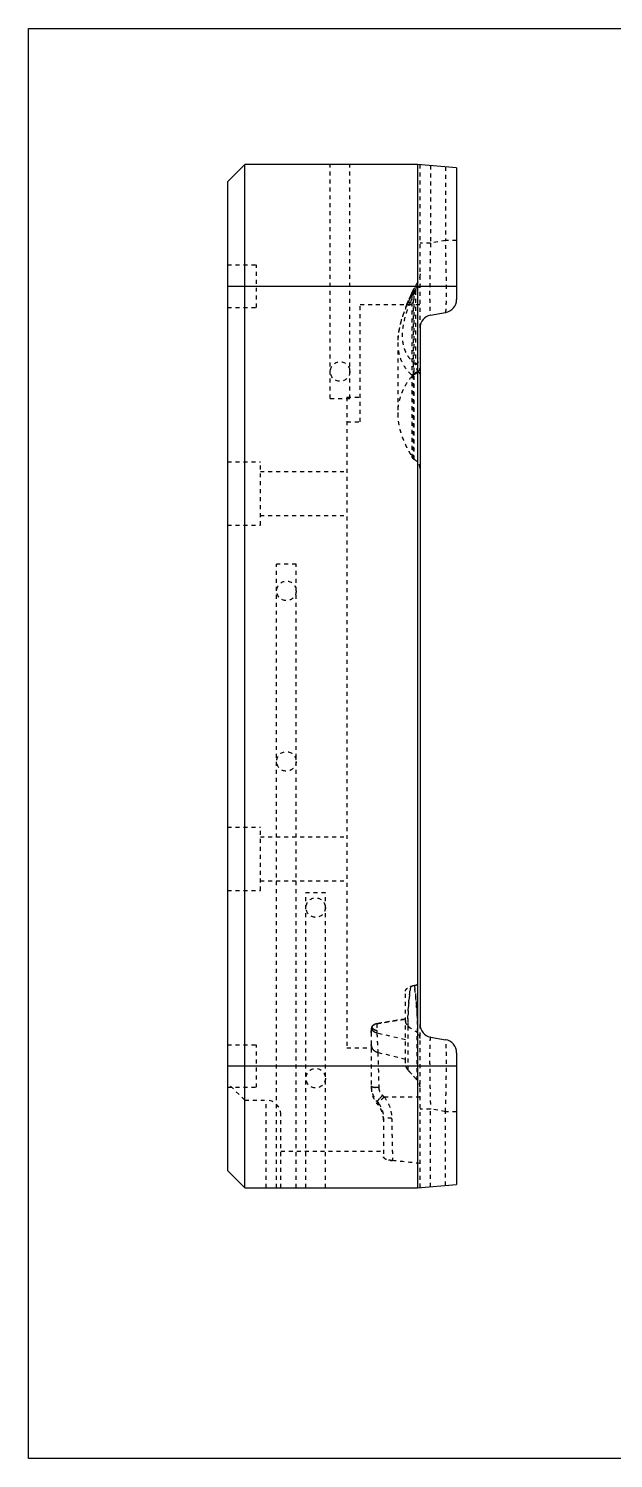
# Model space of a CAD drawing. Header units: millimetres. Extents: x 1540 to 3369, y -3458 to 1222.
# Drawn here: x 2074 to 2314, y -1511 to -924 of the extents above; entities that cross this region are included whole.
import ezdxf

# ---------------------------------------------------------------- set-up
doc = ezdxf.new("R2010")
doc.units = ezdxf.units.MM
doc.header["$LTSCALE"] = 16.335
doc.linetypes.add('HIDDEN', pattern=[0.2, 0.1, -0.1])
doc.layers.get('0').update_dxf_attribs({"linetype": 'CONTINUOUS'})
doc.layers.add('DEFAULT_2', color=8, linetype='HIDDEN')

msp = doc.modelspace()

# ---------------------------------------------------------------- linework, layer by layer
at = {"color": 7, "linetype": 'Continuous'}
for p, q in [((2162.897, -979.664), (2155.897, -986.664)), ((2162.897, -1399.664), (2162.897, -979.664)), ((2233.789, -979.664), (2162.897, -979.664)), ((2233.789, -979.664), (2233.789, -1399.664)), ((2249.789, -981.064), (2233.789, -979.664)), ((2249.789, -981.064), (2249.789, -1035.049)), ((2155.897, -1392.664), (2155.897, -986.664)), ((2155.897, -1029.664), (2249.789, -1029.664)), ((2239.086, -1041.552), (2245.244, -1040.466)), ((2234.789, -1046.673), (2234.789, -1332.656)), ((2239.086, -1337.777), (2245.244, -1338.863)), ((2249.789, -1344.279), (2249.789, -1398.265)), ((2249.789, -1349.664), (2155.897, -1349.664)), ((2155.897, -1392.664), (2162.897, -1399.664)), ((2162.897, -1399.664), (2233.789, -1399.664)), ((2233.789, -1399.664), (2249.789, -1398.265))]:
    msp.add_line(p, q, dxfattribs=at)
msp.add_lwpolyline([(2074.262, -923.926), (2801.59, -923.926), (2801.59, -1510.698), (2074.262, -1510.698)], close=True)
for centre, radius, start, end in [((2244.289, -1035.049), 5.5, 280, 0), ((2239.989, -1046.673), 5.2, 100, 180), ((2239.989, -1332.656), 5.2, 180, 260), ((2244.289, -1344.279), 5.5, 0, 80)]:
    msp.add_arc(centre, radius, start, end, dxfattribs=at)
at = {"layer": 'DEFAULT_2', "color": 8, "linetype": 'HIDDEN'}
for p, q in [((2197.989, -1075.664), (2197.989, -979.664)), ((2205.989, -1075.664), (2205.989, -979.664)), ((2234.789, -1046.673), (2234.789, -979.752)), ((2239.086, -980.128), (2239.086, -1012.007)), ((2245.244, -980.667), (2245.244, -1010.922)), ((2239.086, -1012.007), (2234.789, -1012.007)), ((2245.244, -1010.922), (2239.086, -1012.007)), ((2249.789, -1010.922), (2245.244, -1010.922)), ((2155.897, -1020.914), (2167.697, -1020.914)), ((2167.697, -1038.413), (2167.697, -1020.916)), ((2231.466, -1032.989), (2231.474, -1032.344)), ((2231.474, -1032.344), (2232.506, -1030.263)), ((2231.934, -1031.826), (2231.934, -1066.03)), ((2232.345, -1100.757), (2232.346, -1030.609)), ((2232.508, -1030.263), (2232.346, -1030.609)), ((2232.791, -1031.838), (2232.931, -1031.553)), ((2232.931, -1031.553), (2232.931, -1061.812)), ((2155.897, -1038.414), (2167.697, -1038.414)), ((2210.189, -1037.184), (2234.789, -1037.184)), ((2210.189, -1085.268), (2210.189, -1037.188)), ((2229.28, -1037.681), (2229.324, -1037.021)), ((2229.324, -1037.021), (2229.325, -1037.018)), ((2231.443, -1033.085), (2231.453, -1099.646)), ((2225.621, -1052.73), (2225.621, -1081.838)), ((2231.924, -1066.208), (2231.924, -1100.4)), ((2197.989, -1075.664), (2205.989, -1075.664)), ((2204.789, -1075.178), (2204.789, -1342.176)), ((2204.789, -1075.178), (2210.189, -1075.178)), ((2204.789, -1085.268), (2210.189, -1085.268)), ((2155.897, -1101.678), (2169.297, -1101.678)), ((2169.297, -1127.678), (2169.297, -1101.678)), ((2169.297, -1105.678), (2204.789, -1105.678)), ((2169.297, -1123.678), (2204.789, -1123.678)), ((2155.897, -1127.678), (2169.297, -1127.678)), ((2175.989, -1399.664), (2175.989, -1143.664)), ((2183.987, -1143.664), (2175.99, -1143.664)), ((2183.989, -1399.664), (2183.989, -1143.664)), ((2155.897, -1251.678), (2169.297, -1251.678)), ((2169.297, -1277.678), (2169.297, -1251.678)), ((2169.297, -1255.678), (2204.789, -1255.678)), ((2155.897, -1277.678), (2169.297, -1277.678)), ((2169.297, -1273.678), (2204.789, -1273.678)), ((2187.989, -1399.664), (2187.989, -1278.664)), ((2195.987, -1278.664), (2187.99, -1278.664)), ((2195.989, -1399.664), (2195.989, -1278.664)), ((2228.789, -1347.784), (2228.789, -1319.016)), ((2228.698, -1330.434), (2228.789, -1330.42)), ((2214.789, -1335.987), (2214.789, -1358.619)), ((2228.789, -1338.917), (2217.101, -1336.165)), ((2229.96, -1351.443), (2229.96, -1333.497)), ((2233.617, -1355.409), (2233.617, -1335.835)), ((2234.789, -1399.577), (2234.789, -1332.656)), ((2155.897, -1340.914), (2167.697, -1340.914)), ((2167.697, -1358.413), (2167.697, -1340.916)), ((2204.789, -1342.178), (2214.789, -1342.178)), ((2228.789, -1346.976), (2217.471, -1344.162)), ((2162.897, -1363.666), (2155.897, -1356.666)), ((2155.897, -1358.414), (2167.697, -1358.414)), ((2162.897, -1363.666), (2171.697, -1363.666)), ((2171.697, -1399.664), (2171.697, -1363.666)), ((2217.289, -1365.234), (2217.289, -1364.409)), ((2234.789, -1362.389), (2220.118, -1362.389)), ((2177.697, -1399.664), (2177.697, -1369.666)), ((2219.789, -1371.006), (2219.789, -1386.973)), ((2239.086, -1367.321), (2234.789, -1367.321)), ((2245.244, -1368.407), (2239.086, -1367.321)), ((2239.086, -1399.201), (2239.086, -1367.321)), ((2249.789, -1368.407), (2245.244, -1368.407)), ((2245.244, -1398.662), (2245.244, -1368.407)), ((2177.697, -1384.664), (2219.789, -1384.664))]:
    msp.add_line(p, q, dxfattribs=at)
for points in [[(2231.476, -1032.345), (2230.888, -1033.545), (2229.939, -1035.598), (2229.324, -1037.021)], [(2229.325, -1037.018), (2227.057, -1043.43), (2225.759, -1050.044), (2225.621, -1052.798)]]:
    msp.add_lwpolyline(points, dxfattribs=at)
for centre in [(2201.989, -1064.664), (2179.989, -1154.664), (2179.989, -1224.664), (2191.989, -1284.664), (2191.989, -1354.664)]:
    msp.add_circle(centre, 4, dxfattribs=at)
for centre, radius, start, end in [((2304.779, -1062.271), 78.951, 157.318163, 157.636243), ((2299.968, -1068.089), 76.95, 156.261681, 156.724743), ((2295.934, -1066.244), 72.515, 154.491894, 156.312861), ((2119.571, -977.473), 124.932, 333.453044, 333.567721), ((2241.4, -1054.51), 15.291, 228.840494, 229.422552), ((2244.206, -1361.733), 46.586, 104.575147, 106.596872), ((2244.091, -1361.373), 46.209, 104.551646, 106.585587), ((2401.634, -1329.133), 184.667, 181.864678, 182.182216), ((2397.559, -1329.274), 180.59, 181.870823, 182.186932), ((3161.637, 119.902), 1726.38, 237.338799, 237.482843), ((3160.695, 118.536), 1724.733, 237.340885, 237.485063), ((2225.043, -1357.772), 10.255, 179.997535, 184.714693), ((2224.789, -1358.619), 10, 180, 221.409622), ((2171.697, -1369.666), 6, 0, 90), ((2209.816, -1371.105), 10.033, 37.53029, 41.860221), ((2209.789, -1371.848), 10, 0, 41.409622), ((5915.989, -1305.798), 3693.414, 181.011615, 181.282942), ((2152.127, -2130.568), 745.501, 83.633866, 84.506019), ((2152.12, -2130.53), 745.463, 83.633013, 84.505213)]:
    msp.add_arc(centre, radius, start, end, dxfattribs=at)
for points, knots in [([(2239.086, -1012.007), (2239.03, -1013.953), (2238.931, -1017.759), (2238.82, -1023.272), (2238.759, -1027.614), (2238.735, -1030.81), (2238.729, -1032.946), (2238.734, -1034.877), (2238.75, -1036.586), (2238.778, -1038.058), (2238.815, -1039.278), (2238.864, -1040.236), (2238.913, -1040.865), (2238.964, -1041.232), (2238.993, -1041.388), (2239.023, -1041.478), (2239.041, -1041.524), (2239.069, -1041.555), (2239.086, -1041.552)], [0, 0, 0, 0, 0.1973566, 0.386031, 0.5590334, 0.6376864, 0.7100918, 0.7755322, 0.8334637, 0.883387, 0.9248051, 0.9572807, 0.980608, 0.9888059, 0.9946895, 0.9967755, 0.9983115, 1, 1, 1, 1]), ([(2245.244, -1040.466), (2245.264, -1040.462), (2245.302, -1040.403), (2245.335, -1040.29), (2245.374, -1040.103), (2245.408, -1039.851), (2245.441, -1039.53), (2245.484, -1038.967), (2245.529, -1038.098), (2245.569, -1036.863), (2245.598, -1035.381), (2245.616, -1033.665), (2245.622, -1031.732), (2245.615, -1029.599), (2245.589, -1026.414), (2245.525, -1022.096), (2245.407, -1016.623), (2245.303, -1012.849), (2245.244, -1010.922)], [0, 0, 0, 0, 0.0020743, 0.0061623, 0.0125007, 0.021125, 0.0320337, 0.0452145, 0.0783212, 0.1202358, 0.1705183, 0.2286693, 0.2941873, 0.3665269, 0.4449725, 0.6171479, 0.8044701, 1, 1, 1, 1]), ([(2234.789, -1024.545), (2234.789, -1024.833), (2234.706, -1025.997), (2234.312, -1027.134), (2233.88, -1027.896)], [0, 0, 0, 0, 0.2474973, 1, 1, 1, 1]), ([(2232.791, -1031.838), (2232.611, -1032.202), (2231.912, -1033.648), (2231.25, -1035.112), (2230.785, -1036.218)], [0, 0, 0, 0, 0.2528476, 1, 1, 1, 1]), ([(2231.466, -1032.989), (2231.508, -1032.86), (2231.613, -1032.608), (2231.715, -1032.357), (2231.766, -1032.231)], [0, 0, 0, 0, 0.5011662, 1, 1, 1, 1]), ([(2231.476, -1032.345), (2231.517, -1032.259), (2231.696, -1032.046), (2232.172, -1031.868), (2232.568, -1031.837), (2232.79, -1031.838)], [0, 0, 0, 0, 0.194098, 0.5462863, 1, 1, 1, 1]), ([(2231.934, -1031.826), (2231.966, -1031.718), (2232.086, -1031.307), (2232.221, -1030.899), (2232.346, -1030.608)], [0, 0, 0, 0, 0.2625927, 1, 1, 1, 1]), ([(2233.88, -1027.896), (2233.649, -1028.302), (2233.169, -1029.077), (2232.704, -1029.864), (2232.506, -1030.263)], [0, 0, 0, 0, 0.5115778, 1, 1, 1, 1]), ([(2234.789, -1028.737), (2234.789, -1029.002), (2234.703, -1029.554), (2234.323, -1030.33), (2233.717, -1031.02), (2233.207, -1031.39), (2232.931, -1031.553)], [0, 0, 0, 0, 0.2259108, 0.4674857, 0.7267898, 1, 1, 1, 1]), ([(2232.932, -1031.553), (2233.094, -1030.915), (2233.329, -1029.974), (2233.646, -1028.755), (2233.799, -1028.175), (2233.879, -1027.897)], [0, 0, 0, 0, 0.5233287, 0.7699003, 1, 1, 1, 1]), ([(2229.279, -1037.681), (2228.72, -1038.974), (2227.968, -1040.925), (2227.118, -1043.543), (2226.428, -1046.058), (2225.813, -1049.107), (2225.621, -1051.552), (2225.621, -1052.73)], [0, 0, 0, 0, 0.2711445, 0.4021701, 0.5296901, 0.7732334, 1, 1, 1, 1]), ([(2230.785, -1036.218), (2230.197, -1037.582), (2229.172, -1040.286), (2228.063, -1044.326), (2227.45, -1048.164), (2227.459, -1051.718), (2228.082, -1054.896), (2229.278, -1057.637), (2230.889, -1059.963), (2232.218, -1061.252), (2232.931, -1061.812)], [0, 0, 0, 0, 0.1608589, 0.3125432, 0.4529952, 0.5803229, 0.6953841, 0.8011662, 0.901788, 1, 1, 1, 1]), ([(2229.325, -1037.018), (2229.372, -1036.908), (2229.518, -1036.694), (2229.857, -1036.459), (2230.29, -1036.297), (2230.613, -1036.238), (2230.785, -1036.218)], [0, 0, 0, 0, 0.2060377, 0.43571, 0.7003023, 1, 1, 1, 1]), ([(2231.332, -1033.31), (2231.262, -1033.45), (2230.977, -1034.018), (2230.695, -1034.587), (2230.488, -1035.019)], [0, 0, 0, 0, 0.2463337, 1, 1, 1, 1]), ([(2231.443, -1033.085), (2231.443, -1033.078), (2231.448, -1033.045), (2231.458, -1033.013), (2231.466, -1032.989)], [0, 0, 0, 0, 0.2233732, 1, 1, 1, 1]), ([(2225.621, -1052.798), (2225.625, -1054.166), (2225.879, -1056.796), (2227.054, -1060.438), (2228.595, -1063.051), (2230.09, -1064.837), (2230.907, -1065.647), (2231.336, -1066.025)], [0, 0, 0, 0, 0.2764921, 0.5297132, 0.7679413, 0.8844155, 1, 1, 1, 1]), ([(2232.931, -1061.812), (2233.207, -1061.648), (2233.717, -1061.278), (2234.323, -1060.588), (2234.703, -1059.812), (2234.789, -1059.26), (2234.789, -1058.995)], [0, 0, 0, 0, 0.2732102, 0.5325143, 0.7740892, 1, 1, 1, 1]), ([(2233.878, -1064.942), (2233.808, -1064.651), (2233.534, -1063.595), (2233.196, -1062.557), (2232.931, -1061.812)], [0, 0, 0, 0, 0.2745239, 1, 1, 1, 1]), ([(2231.443, -1066.599), (2230.555, -1067.665), (2229.322, -1069.346), (2227.993, -1071.769), (2226.869, -1074.282), (2225.888, -1077.635), (2225.621, -1080.429), (2225.621, -1081.838)], [0, 0, 0, 0, 0.2501582, 0.3739532, 0.4975692, 0.7459358, 1, 1, 1, 1]), ([(2231.452, -1066.123), (2231.456, -1066.113), (2231.466, -1066.095), (2231.495, -1066.084), (2231.524, -1066.089), (2231.564, -1066.099), (2231.614, -1066.116), (2231.696, -1066.141), (2231.8, -1066.171), (2231.883, -1066.195), (2231.924, -1066.207)], [0, 0, 0, 0, 0.0632222, 0.115324, 0.172179, 0.2333626, 0.3599431, 0.4873036, 0.7424449, 1, 1, 1, 1]), ([(2232.347, -1065.581), (2232.307, -1065.639), (2232.226, -1065.751), (2232.122, -1065.929), (2232.043, -1066.086), (2231.972, -1066.194), (2231.924, -1066.207)], [0, 0, 0, 0, 0.2780116, 0.5483535, 0.8054059, 1, 1, 1, 1]), ([(2231.929, -1066.036), (2231.956, -1066.01), (2232.081, -1065.905), (2232.23, -1065.834), (2232.348, -1065.79)], [0, 0, 0, 0, 0.2286177, 1, 1, 1, 1]), ([(2232.343, -1065.792), (2232.525, -1065.725), (2233.176, -1065.452), (2233.785, -1065.054), (2234.139, -1064.682)], [0, 0, 0, 0, 0.2750137, 1, 1, 1, 1]), ([(2232.345, -1065.583), (2232.517, -1065.33), (2232.884, -1065.017), (2233.46, -1064.874), (2233.747, -1064.902), (2233.879, -1064.942)], [0, 0, 0, 0, 0.5211059, 0.7647763, 1, 1, 1, 1]), ([(2234.789, -1065.741), (2234.789, -1065.655), (2234.744, -1065.474), (2234.548, -1065.249), (2234.25, -1065.068), (2234.012, -1064.982), (2233.879, -1064.942)], [0, 0, 0, 0, 0.1985827, 0.4147103, 0.6773621, 1, 1, 1, 1]), ([(2234.139, -1064.682), (2234.336, -1064.475), (2234.66, -1064.03), (2234.789, -1063.487), (2234.789, -1063.233)], [0, 0, 0, 0, 0.529516, 1, 1, 1, 1]), ([(2225.621, -1081.838), (2225.621, -1083.306), (2225.883, -1085.928), (2226.649, -1089.05), (2227.378, -1091.277), (2228.029, -1092.962), (2228.756, -1094.649), (2229.58, -1096.327), (2230.474, -1098.001), (2231.122, -1099.099), (2231.455, -1099.648)], [0, 0, 0, 0, 0.2322717, 0.4141185, 0.507639, 0.6028797, 0.6997575, 0.7983051, 0.8984012, 1, 1, 1, 1]), ([(2232.347, -1100.758), (2232.304, -1100.736), (2232.144, -1100.644), (2232.002, -1100.515), (2231.926, -1100.402)], [0, 0, 0, 0, 0.2602405, 1, 1, 1, 1]), ([(2234.789, -1104.434), (2234.789, -1104.067), (2234.675, -1103.32), (2234.004, -1101.916), (2233.052, -1101.121), (2232.345, -1100.757)], [0, 0, 0, 0, 0.2386166, 0.482631, 1, 1, 1, 1]), ([(2228.789, -1319.016), (2228.789, -1318.819), (2228.906, -1318.39), (2229.363, -1317.845), (2230.049, -1317.391), (2230.6, -1317.177), (2230.901, -1317.087)], [0, 0, 0, 0, 0.1947986, 0.4202194, 0.6891373, 1, 1, 1, 1]), ([(2229.961, -1333.509), (2229.911, -1333.042), (2229.845, -1331.994), (2229.809, -1329.547), (2229.954, -1326.033), (2230.328, -1321.604), (2230.694, -1318.58), (2230.901, -1317.087)], [0, 0, 0, 0, 0.0856334, 0.1909849, 0.4454518, 0.7255572, 1, 1, 1, 1]), ([(2230.899, -1317.089), (2230.693, -1318.581), (2230.327, -1321.603), (2229.953, -1326.027), (2229.809, -1329.538), (2229.845, -1331.982), (2229.911, -1333.029), (2229.96, -1333.497)], [0, 0, 0, 0, 0.2745055, 0.55458, 0.8089714, 0.9143248, 1, 1, 1, 1]), ([(2232.481, -1316.647), (2232.807, -1316.562), (2233.405, -1316.352), (2234.157, -1315.88), (2234.663, -1315.287), (2234.789, -1314.813), (2234.789, -1314.593)], [0, 0, 0, 0, 0.3061645, 0.5731359, 0.7996974, 1, 1, 1, 1]), ([(2233.617, -1335.847), (2233.677, -1335.338), (2233.744, -1334.117), (2233.746, -1332.047), (2233.661, -1329.584), (2233.451, -1326.042), (2233.073, -1321.707), (2232.686, -1318.285), (2232.481, -1316.647)], [0, 0, 0, 0, 0.0798098, 0.1902397, 0.322328, 0.4636307, 0.7428255, 1, 1, 1, 1]), ([(2232.483, -1316.647), (2232.687, -1318.285), (2233.074, -1321.705), (2233.452, -1326.038), (2233.662, -1329.577), (2233.746, -1332.038), (2233.744, -1334.106), (2233.677, -1335.326), (2233.617, -1335.835)], [0, 0, 0, 0, 0.2572559, 0.5364567, 0.6777339, 0.8097789, 0.920171, 1, 1, 1, 1]), ([(2228.789, -1330.404), (2226.807, -1330.7), (2222.884, -1331.297), (2218.969, -1331.944), (2217.036, -1332.297)], [0, 0, 0, 0, 0.504917, 1, 1, 1, 1]), ([(2217.036, -1332.313), (2218.954, -1331.963), (2222.839, -1331.32), (2226.731, -1330.727), (2228.698, -1330.434)], [0, 0, 0, 0, 0.4950679, 1, 1, 1, 1]), ([(2228.789, -1331.031), (2228.789, -1331.489), (2229.007, -1332.435), (2229.602, -1333.195), (2229.96, -1333.509)], [0, 0, 0, 0, 0.4902637, 1, 1, 1, 1]), ([(2214.789, -1335.987), (2214.789, -1335.851), (2214.799, -1335.282), (2214.851, -1334.714), (2214.911, -1334.284)], [0, 0, 0, 0, 0.2382729, 1, 1, 1, 1]), ([(2214.914, -1334.293), (2214.892, -1334.442), (2214.822, -1335.012), (2214.789, -1335.587), (2214.789, -1336.011)], [0, 0, 0, 0, 0.2622978, 1, 1, 1, 1]), ([(2214.911, -1334.284), (2214.917, -1334.239), (2214.946, -1334.055), (2214.992, -1333.873), (2215.04, -1333.74)], [0, 0, 0, 0, 0.2435783, 1, 1, 1, 1]), ([(2217.101, -1336.165), (2216.601, -1336.053), (2215.66, -1335.61), (2215.06, -1334.744), (2214.911, -1334.284)], [0, 0, 0, 0, 0.5144391, 1, 1, 1, 1]), ([(2215.039, -1333.762), (2215.024, -1333.806), (2214.968, -1333.98), (2214.933, -1334.159), (2214.914, -1334.293)], [0, 0, 0, 0, 0.2575906, 1, 1, 1, 1]), ([(2214.914, -1334.293), (2215.064, -1334.751), (2215.664, -1335.612), (2216.602, -1336.054), (2217.1, -1336.165)], [0, 0, 0, 0, 0.4856065, 1, 1, 1, 1]), ([(2217.036, -1332.313), (2216.727, -1332.369), (2216.203, -1332.527), (2215.594, -1332.913), (2215.229, -1333.33), (2215.089, -1333.623), (2215.039, -1333.762)], [0, 0, 0, 0, 0.3646604, 0.6266632, 0.828656, 1, 1, 1, 1]), ([(2215.039, -1333.762), (2215.228, -1334.119), (2215.829, -1334.762), (2216.635, -1335.082), (2217.065, -1335.169)], [0, 0, 0, 0, 0.4794274, 1, 1, 1, 1]), ([(2215.04, -1333.74), (2215.09, -1333.601), (2215.231, -1333.309), (2215.596, -1332.894), (2216.206, -1332.509), (2216.728, -1332.353), (2217.036, -1332.297)], [0, 0, 0, 0, 0.1714676, 0.3736847, 0.635963, 1, 1, 1, 1]), ([(2217.064, -1335.142), (2216.635, -1335.056), (2215.83, -1334.737), (2215.228, -1334.096), (2215.04, -1333.74)], [0, 0, 0, 0, 0.520781, 1, 1, 1, 1]), ([(2217.036, -1332.297), (2217.031, -1332.558), (2217.024, -1333.507), (2217.042, -1334.456), (2217.064, -1335.142)], [0, 0, 0, 0, 0.2756878, 1, 1, 1, 1]), ([(2217.036, -1332.313), (2217.032, -1332.576), (2217.024, -1333.528), (2217.043, -1334.48), (2217.065, -1335.169)], [0, 0, 0, 0, 0.2759687, 1, 1, 1, 1]), ([(2217.1, -1336.165), (2217.134, -1336.893), (2217.257, -1339.558), (2217.375, -1342.224), (2217.471, -1344.162)], [0, 0, 0, 0, 0.2729311, 1, 1, 1, 1]), ([(2217.101, -1336.165), (2217.135, -1336.893), (2217.257, -1339.558), (2217.375, -1342.224), (2217.471, -1344.162)], [0, 0, 0, 0, 0.2729254, 1, 1, 1, 1]), ([(2234.789, -1338.31), (2234.789, -1337.854), (2234.57, -1336.913), (2233.975, -1336.159), (2233.617, -1335.847)], [0, 0, 0, 0, 0.4898003, 1, 1, 1, 1]), ([(2239.086, -1337.777), (2239.069, -1337.774), (2239.041, -1337.805), (2239.023, -1337.851), (2238.993, -1337.941), (2238.964, -1338.097), (2238.913, -1338.463), (2238.864, -1339.093), (2238.815, -1340.051), (2238.778, -1341.271), (2238.75, -1342.743), (2238.734, -1344.452), (2238.729, -1346.383), (2238.735, -1348.519), (2238.759, -1351.715), (2238.82, -1356.057), (2238.931, -1361.57), (2239.03, -1365.376), (2239.086, -1367.321)], [0, 0, 0, 0, 0.0016885, 0.0032245, 0.0053105, 0.0111941, 0.019392, 0.0427193, 0.0751949, 0.116613, 0.1665363, 0.2244678, 0.2899082, 0.3623136, 0.4409666, 0.613969, 0.8026434, 1, 1, 1, 1]), ([(2217.471, -1344.162), (2217.095, -1344.071), (2216.371, -1343.774), (2215.493, -1343.018), (2214.921, -1342.031), (2214.789, -1341.285), (2214.789, -1340.918)], [0, 0, 0, 0, 0.2571689, 0.5091036, 0.7559436, 1, 1, 1, 1]), ([(2215, -1342.054), (2215.196, -1342.567), (2215.879, -1343.516), (2216.921, -1344.029), (2217.471, -1344.162)], [0, 0, 0, 0, 0.492108, 1, 1, 1, 1]), ([(2245.244, -1368.407), (2245.303, -1366.48), (2245.407, -1362.706), (2245.525, -1357.233), (2245.589, -1352.915), (2245.615, -1349.73), (2245.622, -1347.597), (2245.616, -1345.664), (2245.598, -1343.948), (2245.569, -1342.466), (2245.529, -1341.231), (2245.484, -1340.362), (2245.441, -1339.799), (2245.408, -1339.478), (2245.374, -1339.226), (2245.335, -1339.039), (2245.302, -1338.926), (2245.264, -1338.867), (2245.244, -1338.863)], [0, 0, 0, 0, 0.1955299, 0.3828521, 0.5550275, 0.6334731, 0.7058127, 0.7713307, 0.8294817, 0.8797642, 0.9216788, 0.9547855, 0.9679663, 0.978875, 0.9874993, 0.9938377, 0.9979257, 1, 1, 1, 1]), ([(2217.471, -1344.162), (2217.518, -1344.95), (2217.581, -1346.85), (2217.658, -1350.114), (2217.747, -1354.124), (2217.824, -1357.024), (2217.873, -1358.559)], [0, 0, 0, 0, 0.1645542, 0.3958135, 0.680061, 1, 1, 1, 1]), ([(2217.471, -1344.162), (2217.518, -1344.95), (2217.581, -1346.85), (2217.658, -1350.114), (2217.746, -1354.125), (2217.824, -1357.024), (2217.873, -1358.56)], [0, 0, 0, 0, 0.1645527, 0.3958104, 0.6800586, 1, 1, 1, 1]), ([(2229.96, -1351.442), (2229.689, -1351.136), (2229.275, -1350.484), (2228.864, -1349.239), (2228.789, -1348.337), (2228.789, -1347.79)], [0, 0, 0, 0, 0.3141057, 0.5809468, 1, 1, 1, 1]), ([(2233.617, -1355.408), (2233.3, -1355.074), (2232.064, -1353.768), (2230.847, -1352.444), (2229.96, -1351.442)], [0, 0, 0, 0, 0.2562091, 1, 1, 1, 1]), ([(2229.96, -1351.443), (2230.25, -1351.769), (2231.45, -1353.108), (2232.678, -1354.422), (2233.617, -1355.409)], [0, 0, 0, 0, 0.2424708, 1, 1, 1, 1]), ([(2234.789, -1358.399), (2234.789, -1357.857), (2234.588, -1356.758), (2233.995, -1355.805), (2233.617, -1355.408)], [0, 0, 0, 0, 0.4972904, 1, 1, 1, 1]), ([(2217.873, -1358.559), (2217.461, -1358.549), (2216.869, -1358.514), (2216.128, -1358.411), (2215.675, -1358.319), (2215.302, -1358.205), (2214.992, -1358.073), (2214.789, -1357.893), (2214.789, -1357.771)], [0, 0, 0, 0, 0.3758166, 0.5392921, 0.6810275, 0.7981948, 0.8893449, 1, 1, 1, 1]), ([(2214.789, -1357.771), (2214.789, -1358.974), (2215.217, -1361.399), (2216.491, -1363.512), (2217.289, -1364.409)], [0, 0, 0, 0, 0.5003315, 1, 1, 1, 1]), ([(2214.789, -1357.772), (2214.789, -1357.797), (2214.815, -1357.923), (2214.925, -1358.009), (2215.01, -1358.062)], [0, 0, 0, 0, 0.2034938, 1, 1, 1, 1]), ([(2215.01, -1358.062), (2215.146, -1358.146), (2215.511, -1358.282), (2216.156, -1358.423), (2216.967, -1358.52), (2217.558, -1358.552), (2217.873, -1358.56)], [0, 0, 0, 0, 0.1645952, 0.3934121, 0.6771329, 1, 1, 1, 1]), ([(2217.873, -1358.559), (2217.892, -1359.157), (2218.195, -1360.357), (2218.963, -1361.318), (2219.413, -1361.71)], [0, 0, 0, 0, 0.5000808, 1, 1, 1, 1]), ([(2217.873, -1358.56), (2217.892, -1359.157), (2218.195, -1360.358), (2218.963, -1361.318), (2219.413, -1361.711)], [0, 0, 0, 0, 0.500084, 1, 1, 1, 1]), ([(2219.413, -1361.71), (2219.11, -1362.017), (2218.681, -1362.466), (2218.16, -1363.057), (2217.844, -1363.44), (2217.594, -1363.77), (2217.415, -1364.042), (2217.312, -1364.242), (2217.278, -1364.366), (2217.289, -1364.409)], [0, 0, 0, 0, 0.3729595, 0.5375196, 0.6816786, 0.8020078, 0.8958786, 0.9615302, 1, 1, 1, 1]), ([(2217.289, -1364.409), (2217.278, -1364.366), (2217.312, -1364.242), (2217.415, -1364.042), (2217.594, -1363.77), (2217.844, -1363.44), (2218.16, -1363.058), (2218.681, -1362.467), (2219.11, -1362.017), (2219.413, -1361.711)], [0, 0, 0, 0, 0.0383797, 0.1040326, 0.1979103, 0.3182507, 0.4624243, 0.6270016, 1, 1, 1, 1]), ([(2220.118, -1362.389), (2219.782, -1362.673), (2219.181, -1363.206), (2218.508, -1363.874), (2218.105, -1364.342), (2217.908, -1364.611), (2217.793, -1364.815), (2217.761, -1364.947), (2217.773, -1364.993)], [0, 0, 0, 0, 0.3715016, 0.6793763, 0.7995187, 0.8934312, 0.9596272, 1, 1, 1, 1]), ([(2217.773, -1364.993), (2218.423, -1365.84), (2219.447, -1367.773), (2219.789, -1369.93), (2219.789, -1371.006)], [0, 0, 0, 0, 0.4981596, 1, 1, 1, 1]), ([(2217.773, -1364.993), (2218.423, -1365.84), (2219.447, -1367.773), (2219.789, -1369.931), (2219.789, -1371.006)], [0, 0, 0, 0, 0.4981628, 1, 1, 1, 1]), ([(2220.118, -1362.389), (2221.071, -1363.596), (2222.585, -1366.358), (2223.127, -1369.457), (2223.152, -1371.006)], [0, 0, 0, 0, 0.4981833, 1, 1, 1, 1]), ([(2220.118, -1362.389), (2221.071, -1363.596), (2222.586, -1366.358), (2223.127, -1369.457), (2223.152, -1371.006)], [0, 0, 0, 0, 0.4981834, 1, 1, 1, 1]), ([(2223.152, -1371.006), (2222.919, -1371.01), (2222.47, -1371.017), (2221.828, -1371.025), (2221.252, -1371.03), (2220.759, -1371.032), (2220.405, -1371.031), (2220.173, -1371.028), (2220.039, -1371.026), (2219.936, -1371.022), (2219.856, -1371.019), (2219.82, -1371.012), (2219.789, -1371.011), (2219.789, -1371.006)], [0, 0, 0, 0, 0.2072083, 0.4001763, 0.5728666, 0.7208289, 0.8402089, 0.8882119, 0.9279476, 0.959102, 0.981527, 0.9951344, 1, 1, 1, 1]), ([(2223.152, -1371.006), (2223.198, -1373.92), (2223.317, -1379.749), (2223.442, -1385.577), (2223.502, -1388.491)], [0, 0, 0, 0, 0.5000007, 1, 1, 1, 1]), ([(2219.789, -1386.973), (2219.788, -1387.149), (2220.009, -1387.426), (2220.392, -1387.681), (2220.835, -1387.897), (2221.379, -1388.093), (2222.272, -1388.333), (2222.996, -1388.444), (2223.502, -1388.493)], [0, 0, 0, 0, 0.1258675, 0.2200788, 0.3371332, 0.476184, 0.6352236, 1, 1, 1, 1]), ([(2223.502, -1388.491), (2222.996, -1388.443), (2222.272, -1388.332), (2221.38, -1388.091), (2220.836, -1387.896), (2220.393, -1387.679), (2220.011, -1387.425), (2219.789, -1387.148), (2219.789, -1386.973)], [0, 0, 0, 0, 0.3647778, 0.5238201, 0.6628848, 0.7799632, 0.8742199, 1, 1, 1, 1])]:
    msp.add_open_spline(points, degree=3, knots=knots, dxfattribs=at)
for points in [[(2231.443, -1066.599), (2231.603, -1066.41), (2231.765, -1066.222), (2231.929, -1066.036)], [(2231.926, -1100.402), (2231.767, -1100.152), (2231.61, -1099.9), (2231.455, -1099.648)], [(2214.789, -1340.918), (2214.789, -1341.303), (2214.862, -1341.695), (2215, -1342.054)], [(2219.413, -1361.71), (2219.659, -1361.925), (2219.892, -1362.154), (2220.118, -1362.389)], [(2219.413, -1361.711), (2219.659, -1361.925), (2219.892, -1362.154), (2220.118, -1362.389)]]:
    msp.add_open_spline(points, degree=3, dxfattribs=at)

doc.saveas('drawing.dxf')
